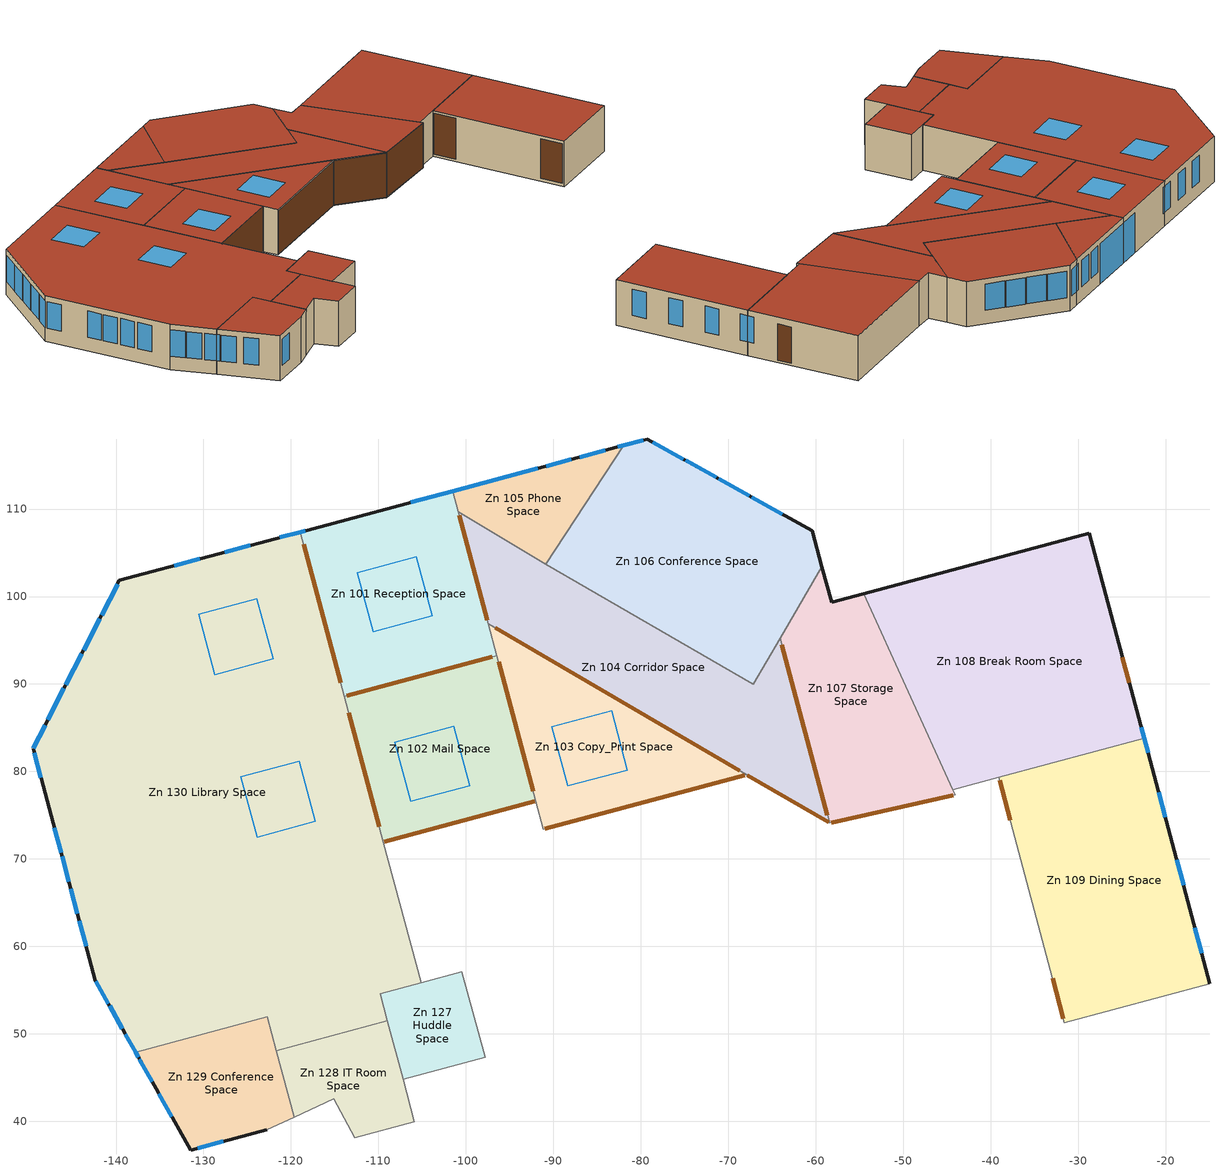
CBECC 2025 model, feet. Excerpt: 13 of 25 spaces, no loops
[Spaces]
Zn 101 Reception Space
 floor outside (ExtSlabCarpet 4in ClimateZone 1-8): -101.5,112.05 -96.46,93.25 -113.89,88.58 -118.93,107.38 z0
 wall outside (MetalFrameWallU055): -101.5,112.05 -118.93,107.38 z0:10
 wall to Zn 130 Library Space (Interior Wall): -118.93,107.38 -113.89,88.58 z0:10
 wall to Zn 105 Phone Space (Interior Wall): -100.87,109.71 -101.5,112.05 z0:10
 wall to Zn 104 Corridor Space (Interior Wall): -97.43,96.87 -100.87,109.71 z0:10
 wall to Zn 103 Copy_Print Space (Interior Wall): -96.46,93.25 -97.43,96.87 z0:10
 wall to Zn 102 Mail Space (Interior Wall): -113.89,88.58 -96.46,93.25 z0:10
 window (Exterior Window - Fixed): -101.5,112.05 -106.29,110.76 z0:8.8; -118.36,107.53 -118.93,107.38 z3:8.8
 door (Interior Door): -118.55,105.97 -114.3,90.12 z0.9:8.77; -97.55,97.3 -100.76,109.29 z0.36:9.56; -113.61,88.66 -96.99,93.11 z0.37:9.6
 roof outside (FlatNonresWoodFramingAndOtherRoofU028): -96.46,93.25 -101.5,112.05 -118.93,107.38 -113.89,88.58 z10
 skylight (Skylight - Fixed): -103.85,97.79 -105.66,104.55 -112.42,102.74 -110.61,95.98 z10
Zn 130 Library Space
 floor outside (ExtSlabCarpet 4in ClimateZone 1-8): -118.93,107.38 -105.13,55.87 -109.81,54.61 -108.98,51.48 -121.68,48.07 -122.71,51.93 -137.77,47.89 -142.36,56.06 -149.48,82.63 -139.61,101.83 z0
 wall outside (MetalFrameWallU055): -118.93,107.38 -139.61,101.83 -149.48,82.63 -142.36,56.06 -137.77,47.89 z0:10
 wall to Zn 102 Mail Space (Interior Wall): -109.43,71.93 -113.89,88.58 z0:10
 wall to Zn 111 Open Office Space (Interior Wall): -105.13,55.87 -109.43,71.93 z0:10
 wall to Zn 127 Huddle Space (Interior Wall): -108.98,51.48 -109.81,54.61 -105.13,55.87 z0:10
 wall to Zn 128 IT Room Space (Interior Wall): -121.68,48.07 -108.98,51.48 z0:10
 wall to Zn 129 Conference Space (Interior Wall): -137.77,47.89 -122.71,51.93 -121.68,48.07 z0:10
 window (Exterior Window - Fixed): -139.83,101.42 -141.66,97.86 / -141.87,97.44 -143.7,93.89 / -143.91,93.47 -145.74,89.91 / -145.95,89.5 -147.78,85.94 / -148.11,85.3 -149.48,82.63 / -149.36,82.17 -148.58,79.27 / -147.06,73.59 -146.28,70.69 / -146.17,70.28 -145.39,67.38 / -145.19,66.61 -144.41,63.71 / -144.2,62.92 -143.42,60.02 / -142.34,56.03 -140.87,53.42 / -140.74,53.19 -139.27,50.57 / -138.93,49.96 -137.77,47.89 / -118.93,107.38 -121.26,106.75 / -124.64,105.85 -127.54,105.07 / -130.44,104.29 -133.34,103.52 z3:8.8
 roof outside (FlatNonresWoodFramingAndOtherRoofU028): -108.98,51.48 -109.81,54.61 -105.13,55.87 -118.93,107.38 -139.61,101.83 -149.48,82.63 -142.36,56.06 -137.77,47.89 -122.71,51.93 -121.68,48.07 z10
 skylight (Skylight - Fixed): -122.04,92.86 -123.88,99.75 -130.54,97.96 -128.7,91.08 z10; -117.22,74.29 -119.06,81.17 -125.72,79.39 -123.87,72.5 z10
Zn 105 Phone Space
 floor outside (ExtSlabCarpet 4in ClimateZone 1-8): -81.97,117.28 -90.85,103.71 -100.87,109.71 -101.5,112.05 z0
 wall outside (MetalFrameWallU055): -81.97,117.28 -101.5,112.05 z0:10
 wall to Zn 104 Corridor Space (Interior Wall): -100.87,109.71 -90.85,103.71 z0:10
 wall to Zn 106 Conference Space (Interior Wall): -90.85,103.71 -81.97,117.28 z0:10
 window (Exterior Window - Fixed): -81.97,117.28 -82.62,117.11 / -84.07,116.72 -86.97,115.94 / -87.94,115.68 -90.83,114.91 z3:8.8; -91.8,114.65 -101.5,112.05 z0:8.8
 roof outside (FlatNonresWoodFramingAndOtherRoofU028): -90.85,103.71 -81.97,117.28 -101.5,112.05 -100.87,109.71 z10
Zn 104 Corridor Space
 floor outside (ExtSlabCarpet 4in ClimateZone 1-8): -100.87,109.71 -90.85,103.71 -67.16,89.99 -64.08,95.25 -58.42,74.12 -97.43,96.87 z0
 wall to Zn 103 Copy_Print Space (Interior Wall): -97.43,96.87 -67.9,79.65 z0:10
 wall to Zn 106 Conference Space (Interior Wall): -64.08,95.25 -67.16,89.99 -90.85,103.71 z0:10
 wall to Zn 107 Storage Space (Interior Wall): -58.42,74.12 -64.08,95.25 z0:10
 wall to Zn 111 Open Office Space (Interior Wall): -67.9,79.65 -58.42,74.12 z0:10
 door (Interior Door): -58.66,75.01 -63.87,94.46 z0.54:9.41; -67.8,79.59 -58.53,74.18 z0.09:9.84
 roof outside (FlatNonresWoodFramingAndOtherRoofU028): -58.42,74.12 -64.08,95.25 -67.16,89.99 -90.85,103.71 -100.87,109.71 -97.43,96.87 z10
Zn 103 Copy_Print Space
 floor outside (ExtSlabCarpet 4in ClimateZone 1-8): -97.43,96.87 -67.9,79.65 -91.15,73.42 z0
 wall to Zn 102 Mail Space (Interior Wall): -96.46,93.25 -92,76.6 z0:10
 wall to Zn 111 Open Office Space (Interior Wall): -92,76.6 -91.15,73.42 -67.9,79.65 z0:10
 door (Interior Door): -68.67,80.1 -96.67,96.43 z0.49:9.05; -90.98,73.46 -68.11,79.59 z0.16:9.7
 roof outside (FlatNonresWoodFramingAndOtherRoofU028): -67.9,79.65 -97.43,96.87 -91.15,73.42 z10
 skylight (Skylight - Fixed): -81.53,80.16 -83.35,86.95 -90.16,85.12 -88.34,78.34 z10
Zn 102 Mail Space
 floor outside (ExtSlabCarpet 4in ClimateZone 1-8): -96.46,93.25 -92,76.6 -109.43,71.93 -113.89,88.58 z0
 wall to Zn 111 Open Office Space (Interior Wall): -109.43,71.93 -92,76.6 z0:10
 door (Interior Door): -92.31,77.74 -96.26,92.52 z0.64:9.1; -109.31,71.97 -92.13,76.57 z0.17:9.91; -113.4,86.73 -109.9,73.67 z1.1:8.64
 roof outside (FlatNonresWoodFramingAndOtherRoofU028): -92,76.6 -96.46,93.25 -113.89,88.58 -109.43,71.93 z10
 skylight (Skylight - Fixed): -99.57,78.39 -101.39,85.17 -108.15,83.36 -106.33,76.58 z10
Zn 106 Conference Space
 floor outside (ExtSlabCarpet 4in ClimateZone 1-8): -79.24,118.01 -60.39,107.53 -59.29,103.43 -67.16,89.99 -90.85,103.71 -81.97,117.28 z0
 wall outside (MetalFrameWallU055): -59.29,103.43 -60.39,107.53 -79.24,118.01 -81.97,117.28 z0:10
 wall to Zn 107 Storage Space (Interior Wall): -64.08,95.25 -59.29,103.43 z0:10
 window (Exterior Window - Fixed): -63.81,109.43 -67.3,111.38 / -67.58,111.53 -71.07,113.47 / -71.35,113.62 -74.84,115.57 / -75.12,115.72 -78.62,117.66 / -79.73,117.88 -81.97,117.28 z3:8.8
 roof outside (FlatNonresWoodFramingAndOtherRoofU028): -67.16,89.99 -59.29,103.43 -60.39,107.53 -79.24,118.01 -81.97,117.28 -90.85,103.71 z10
Zn 107 Storage Space
 floor outside (ExtSlabCarpet 4in ClimateZone 1-8): -59.29,103.43 -58.19,99.32 -54.51,100.31 -44.07,77.35 -58.42,74.12 -64.08,95.25 z0
 wall outside (MetalFrameWallU055): -54.51,100.31 -58.19,99.32 -59.29,103.43 z0:10
 wall to Zn 111 Open Office Space (Interior Wall): -58.42,74.12 -44.07,77.35 -44.33,77.92 z0:10
 wall to Zn 108 Break Room Space (Interior Wall): -44.33,77.92 -54.51,100.31 z0:10
 door (Interior Door): -58.22,74.16 -44.3,77.3 z0.14:9.86
 roof outside (FlatNonresWoodFramingAndOtherRoofU028): -44.07,77.35 -54.51,100.31 -58.19,99.32 -59.29,103.43 -64.08,95.25 -58.42,74.12 z10
Zn 108 Break Room Space
 floor outside (ExtSlabCarpet 4in ClimateZone 1-8): -28.73,107.22 -22.45,83.78 -44.33,77.92 -54.51,100.31 z0
 wall outside (MetalFrameWallU055): -22.45,83.78 -28.73,107.22 -54.51,100.31 z0:10
 wall to Zn 111 Open Office Space (Interior Wall): -44.33,77.92 -39.08,79.33 z0:10
 wall to Zn 109 Dining Space (Interior Wall): -39.08,79.33 -22.45,83.78 z0:10
 window (Exterior Window - Fixed): -22.45,83.78 -22.78,85.03 z3:8.8
 door (Exterior Door): -24.15,90.14 -24.93,93.04 z0.5:8.5
 roof outside (FlatNonresWoodFramingAndOtherRoofU028): -22.45,83.78 -28.73,107.22 -54.51,100.31 -44.33,77.92 z10
Zn 109 Dining Space
 floor outside (ExtSlabCarpet 4in ClimateZone 1-8): -22.45,83.78 -14.93,55.74 -31.56,51.28 -39.08,79.33 z0
 wall outside (MetalFrameWallU055): -14.93,55.74 -22.45,83.78 z0:10
 wall to Zn 111 Open Office Space (Interior Wall): -39.08,79.33 -31.56,51.28 -14.93,55.74 z0:10
 window (Exterior Window - Fixed): -15.87,59.23 -16.65,62.13 / -17.95,67 -18.73,69.89 / -20.03,74.74 -20.8,77.64 / -22.01,82.13 -22.45,83.78 z3:8.8
 door (Interior Door): -32.92,56.37 -31.68,51.72 z0.58:9.38; -38.98,78.98 -37.77,74.45 z0.52:9.58
 roof outside (FlatNonresWoodFramingAndOtherRoofU028): -14.93,55.74 -22.45,83.78 -39.08,79.33 -31.56,51.28 z10
Zn 127 Huddle Space
 floor outside (ExtSlabCarpet 4in ClimateZone 1-8): -100.44,57.12 -97.81,47.3 -107.19,44.79 -108.98,51.48 -109.81,54.61 z0
 wall to Zn 111 Open Office Space (Interior Wall): -97.81,47.3 -100.44,57.12 -105.13,55.87 z0:10
 wall to Zn 126 Copy Space (Interior Wall): -107.19,44.79 -97.81,47.3 z0:10
 wall to Zn 128 IT Room Space (Interior Wall): -108.98,51.48 -107.19,44.79 z0:10
 roof outside (FlatNonresWoodFramingAndOtherRoofU028): -97.81,47.3 -100.44,57.12 -109.81,54.61 -108.98,51.48 -107.19,44.79 z10
Zn 128 IT Room Space
 floor outside (ExtSlabCarpet 4in ClimateZone 1-8): -108.98,51.48 -105.89,39.97 -112.73,38.13 -115.13,42.57 -119.65,40.49 -121.68,48.07 z0
 wall to Zn 124 Conference Space (Interior Wall): -119.65,40.49 -115.13,42.57 -112.73,38.13 z0:10
 wall to Zn 125 Electrical Space (Interior Wall): -112.73,38.13 -105.89,39.97 z0:10
 wall to Zn 126 Copy Space (Interior Wall): -105.89,39.97 -107.19,44.79 z0:10
 wall to Zn 129 Conference Space (Interior Wall): -121.68,48.07 -119.65,40.49 z0:10
 roof outside (FlatNonresWoodFramingAndOtherRoofU028): -105.89,39.97 -108.98,51.48 -121.68,48.07 -119.65,40.49 -115.13,42.57 -112.73,38.13 z10
Zn 129 Conference Space
 floor outside (ExtSlabCarpet 4in ClimateZone 1-8): -122.71,51.93 -119.65,40.49 -122.79,39.05 -131.48,36.72 -137.77,47.89 z0
 wall outside (MetalFrameWallU055): -137.77,47.89 -131.48,36.72 -122.79,39.05 z0:10
 wall to Zn 124 Conference Space (Interior Wall): -122.79,39.05 -119.65,40.49 z0:10
 window (Exterior Window - Fixed): -137.77,47.89 -137.46,47.35 / -137.33,47.12 -135.86,44.5 / -135.09,43.13 -133.62,40.52 / -130.65,36.95 -127.75,37.72 z3:8.8
 roof outside (FlatNonresWoodFramingAndOtherRoofU028): -122.79,39.05 -119.65,40.49 -122.71,51.93 -137.77,47.89 -131.48,36.72 z10
[Proj]
Custom Small Office: Ruleset=CA 2025 Nonresidential, Vers. 1.0 (T24_2025.bin); GasType=None; NatGasAvail=0; EffMetric=SEER2/EER2/HSPF2; CliZn=ClimateZone9; ZipCode=95837; WeatherStation=LOS ANGELES USC; HVACAutoSizing=0; AirBarrier=Air barrier - not verified; CommKitchenMandComp=NA
[Bldg]
Building: BldgAz=345
[Mat]
1/2IN Gypsum: CodeCat=Bldg Board and Siding; CodeItem=Gypsum Board - 1/2 in.
1IN Stucco: CodeCat=Plastering Materials; CodeItem=Synthetic Stucco - EIFS finish - 1 in.
CP02 CARPET PAD: CodeCat=Finish Materials; CodeItem=Carpet - 3/4 in.
F04 Wall air space resistance: CodeCat=Air; CodeItem=Air - Cavity - Wall Roof Ceiling - 4 in. or more
G01a 19mm gypsum board: CodeCat=Bldg Board and Siding; CodeItem=Gypsum Board - 3/4 in.
I01 25mm insulation board: CodeCat=Insulation Batt; CodeItem=Glass fiber batt - 3 1/2 in. R11 (CEC Default)
Metal Decking: CodeCat=Bldg Board and Siding; CodeItem=Metal Deck - 1/16 in.
Roof Membrane: CodeCat=Building Membrane; CodeItem=Roofing felt - 1/8 in.
Metal Framed Wall - 16 in oc 5 in depth R-21 ins: CodeCat=Composite; FrmMat=Metal; FrmConfig=Wall16inOC; FrmDepth=5_5In; CavityIns=13; CavityInsOpt=R-21
Wall Ext - Board Insulation: CodeCat=Insulation Board; CodeItem=Compliance Insulation R8.00
Roof Insulation R-35: CodeCat=Insulation Board; CodeItem=Compliance Insulation R34.93
Floor Insulation R-20: CodeCat=Insulation Board; CodeItem=Compliance Insulation R20.00
[ConsAssm]
Name | CompatibleSurfType | MatRef
FlatNonresWoodFramingAndOtherRoofU028 | Roof | ( Roof Membrane, Roof Insulation R-35, Metal Decking )
MetalFrameWallU055 | ExteriorWall | ( 1IN Stucco, 1/2IN Gypsum, Wall Ext - Board Insulation, 1/2IN Gypsum, Metal Framed Wall - 16 in oc 5 in depth R-21 ins, 1/2IN Gypsum )
ExtSlabCarpet 4in ClimateZone 1-8 | ExteriorFloor | ( Floor Insulation R-20, 1/2IN Gypsum, CP02 CARPET PAD )
Interior Wall | InteriorWall | ( G01a 19mm gypsum board, F04 Wall air space resistance, I01 25mm insulation board, G01a 19mm gypsum board )
[DrCons] CertificationMthd=NFRCRated; Open=Swinging
Name | UFactor
Exterior Door | 0.7
Interior Door | 0.4
[FenCons] FenProdType=FixedWindow; CertificationMthd=NFRCRated
Name | SHGC | UFactor | VT | FenType | SkyltGlz | SkyltCurb
Exterior Window - Fixed | 0.22 | 0.34 | 0.42
Skylight - Fixed | 0.25 | 0.58 | 0.49 | Skylight | Glass | CurbMounted
[Story]
Building Story 1
[Spc] Story=Building Story 1
Zn 101 Reception Space: ThrmlZnRef=Zn Sys 1 Reception; SpcFunc=Lobby, Main Entry; PriSide100PctControlled=1; SecSide100PctControlled=1
Zn 102 Mail Space; Zn 103 Copy_Print Space: ThrmlZnRef=Zn Sys 1 Reception; SpcFunc=Storage, General; VentSpcFunc=General - Occupiable storage rooms for liquids or gels
Zn 104 Corridor Space: ThrmlZnRef=Zn Sys 1 Reception; SpcFunc=Corridor Area; OccSensorCtrl=1
Zn 105 Phone Space: ThrmlZnRef=Zn Sys 2 Conference; SpcFunc=Electrical, Mechanical, Telephone Rooms
Zn 106 Conference Space; Zn 129 Conference Space: ThrmlZnRef=Zn Sys 2 Conference; SpcFunc=Convention, Conference, Multipurpose and Meeting Area; OccSensorCtrl=1
Zn 107 Storage Space: ThrmlZnRef=Zn Sys 3 Break Room; SpcFunc=Storage, General
Zn 108 Break Room Space; Zn 109 Dining Space: ThrmlZnRef=Zn Sys 3 Break Room; SpcFunc=Lounge, Breakroom, or Waiting Area
Zn 127 Huddle Space: ThrmlZnRef=Zn Sys 4 Open Office; SpcFunc=Convention, Conference, Multipurpose and Meeting Area; OccSensorCtrl=1
Zn 128 IT Room Space: ThrmlZnRef=Zn Sys 8 IT and Elec; SpcFunc=Computer Room
Zn 130 Library Space: ThrmlZnRef=Zn Sys 9 Library; SpcFunc=Office Area (>250 square feet)
[ThrmlZn] Type=Conditioned; SizeForDOAS=0; SizeForDOASTempLow=55; SizeForDOASTempHi=60
Name | PriAirCondgSysRef | VentByPriAirCondgSys | VentSysRef | VentCtrlMthd
Zn Sys 1 Reception | CoreZn VRF Terminal 1 | ( 0, 1 ) | DX-DOASHRV - Sys 1 | Fixed
Zn Sys 2 Conference | CoreZn VRF Terminal 2 | ( 0, 1 ) | DX-DOASHRV - Sys 1 | CO2Sensors
Zn Sys 3 Break Room | CoreZn VRF Terminal 3 | ( 0, 1 ) | DX-DOASHRV - Sys 1 | CO2Sensors
Zn Sys 4 Open Office | CoreZn VRF Terminal 4 | ( 0, 1 ) | DX-DOASHRV - Sys 1
Zn Sys 8 IT and Elec | CoreZnPSZ AirSys 8 | 0 | CoreZnPSZ AirSys 8
Zn Sys 9 Library | CoreZn VRF Terminal 7 | ( 0, 1 ) | DX-DOASHRV - Sys 1
